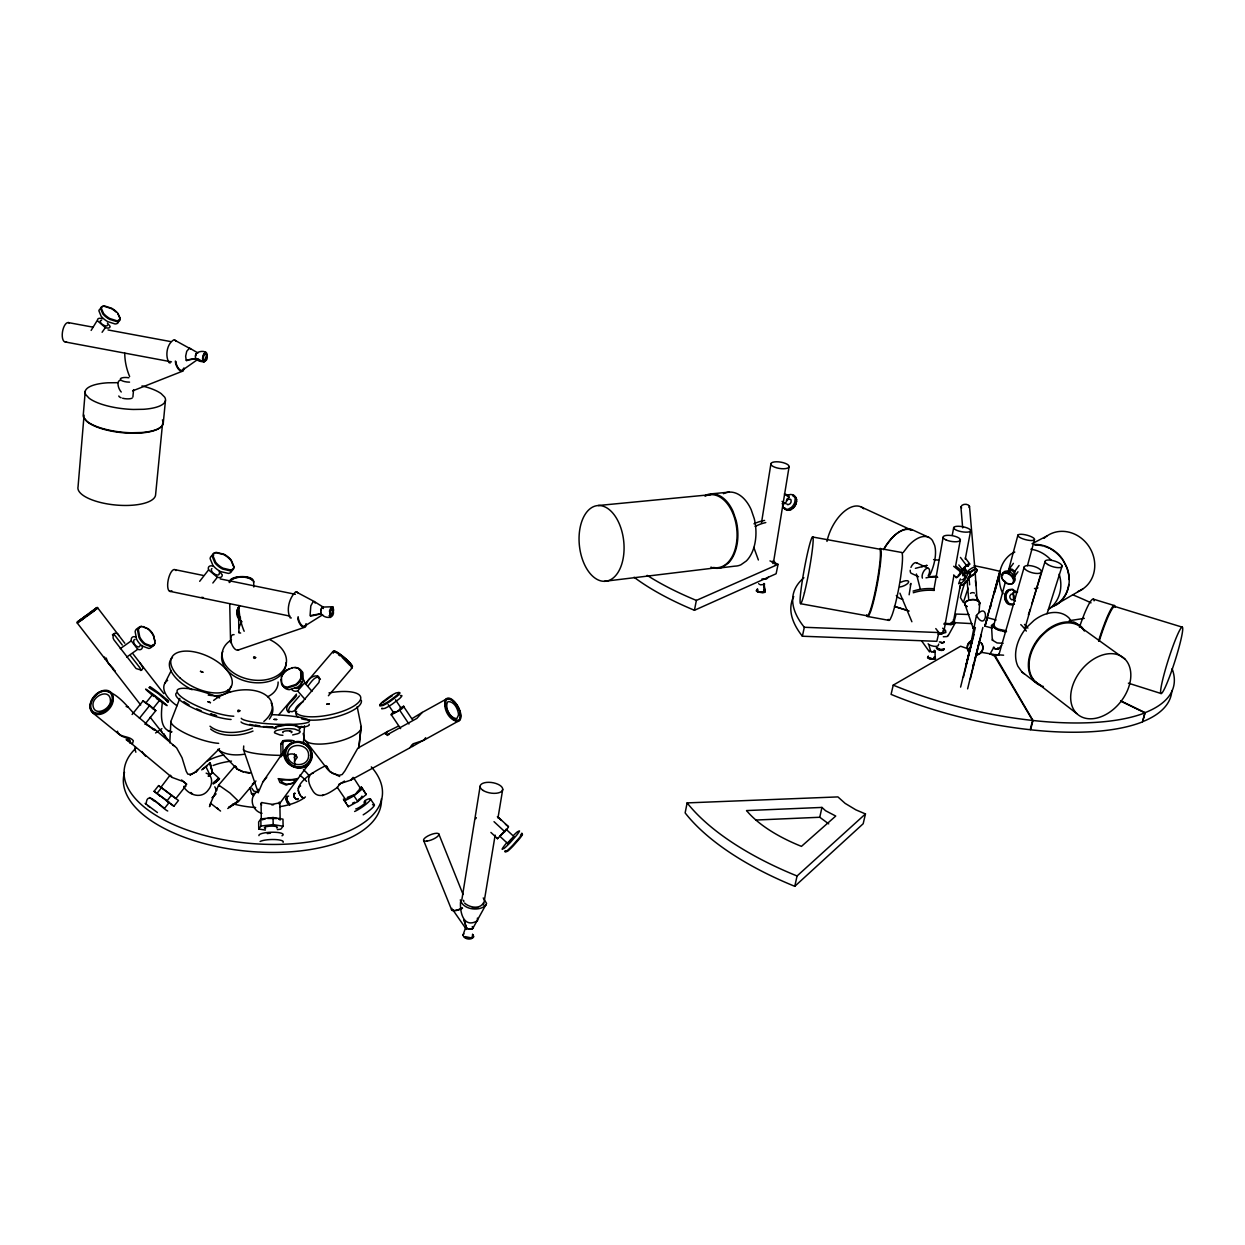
<?xml version="1.0" encoding="UTF-8"?>
<svg xmlns="http://www.w3.org/2000/svg" width="1245" height="1245" viewBox="0 0 1245 1245"><rect width="100%" height="100%" fill="white"/><g stroke="black" fill="none" stroke-linecap="round" stroke-linejoin="round"><path stroke-width="1.5" d="M220.552 811.055L210.561 803.274L218.653 785.05L234.698 766.313M943.29 636.755L947.04 636.568L948.145 635.261M939.321 641.891L942.558 642.762L943.959 641.782M1009.135 572.373L1009.166 569.121L1013.414 563.347M1012.979 576.357L1014.784 576.155L1014.846 571.268L1019.079 565.495M936.271 647.867C936.894 650.419 944.457 651.757 944.208 648.738M936.847 647.991L939.866 649.921L943.912 649.423M320.696 613.318L321.288 608.976L320.821 610.766M333.349 610.423L332.384 607.482L330.205 611.451M353.891 778.203L360.925 789.097L354.062 795.135L346.81 799.072L345.301 799.134L337.224 787.26L340.539 783.463A9.649 1.572 -34.3 0 0 344.476 781.051M358.996 789.906L356.677 792.707M229.267 582.567L229.329 581.368C235.398 575.921 247.708 575.455 253.669 581.197L253.824 587.017M169.756 742.829L170.892 722.022M279.985 803.118L310.394 761.784C319.14 747.016 294.193 733.819 285.93 748.261L262.944 781.813L258.244 792.66L243.506 749.692L243.724 745.988M303.406 744.152L304.496 725.757M955.491 576.871C956.16 580.559 964.704 569.821 960.751 570.101L956.269 566.428M347.293 797.438L353.829 794.824M195.465 356.506C194.609 350.327 208.678 349.331 207.106 355.837C208.927 364.676 195.216 362.124 195.418 356.677M253.575 582.38L253.669 581.197M85.251 391.226L83.322 414.352A39.731 13.041 5.8 0 0 83.851 417.869L87.119 421.479A40.525 13.306 5.8 0 0 131.347 432.778L141.339 432.544A39.715 13.041 5.8 0 0 162.395 419.954M84.069 415.13L78.046 486.811A39.015 13.882 5.4 0 0 114.026 504.847A39.015 13.882 5.4 0 0 155.563 495.121L162.504 423.969M466.782 928.241C468.322 929.641 473.676 929.953 472.54 926.856M978.99 612.478L979.799 602.876M989.884 654.216L993.977 647.104M258.057 791.789L258.229 789.252L258.182 792.598M994.07 625.41L995.424 627.589L998.474 629.145L1006.038 630.748M132.888 397.062L133.573 389.638M140.887 670.526L140.062 667.974L130.492 655.679M1003.112 643.323L997.058 642.934L992.312 640.101L991.502 625.519L993.728 623.652M163.235 423.456L165.46 400.501M993.401 647.4L993.868 648.178A2.801 0.903 14.8 0 0 996.202 649.19L998.428 648.52M358.825 747.84L360.879 729.119M358.825 747.949L361.175 726.457L357.159 706.678M992.312 640.101L992.779 639.261M329.941 612.68L330.765 616.789L333.629 610.143L332.96 606.735L322.611 607.093L321.537 608.369M962.681 527.896L960.922 506.917C961.809 503.634 968.065 503.338 969.497 506.326L974.773 567.393M969.497 506.326L969.061 507.493M261.294 819.101L261.076 803.85L261.932 802.62L272.235 804.317L279.845 802.823L280.156 819.973L278.538 818.914M106.214 658.045L108.05 662.807L113.575 668.767M975.1 571.206L977.107 600.962M934.248 650.435L934.513 651.944L931.182 651.617M761.473 522.931L770.935 463.669M461.693 900.711L480.134 786.233M773.487 562.444L789.065 466.844A9.213 3.206 9 0 0 776.242 461.786A9.213 3.206 9 0 0 774.67 467.171A9.213 3.206 9 0 0 789.065 466.844M495.152 835.115L483.823 903.699A11.174 5.696 8.7 0 1 483.325 905.131M497.984 817.965L502.715 789.377M933.843 590.052L943.119 537.404M943.819 631.791L953.935 575.377M955.615 565.977L960.346 539.661M935.042 651.228L935.182 659.196L929.626 659.056L927.556 657.733L928.396 656.208M952.3 535.054L953.701 527.538M928.116 656.411L928.116 657.749M953.156 623.029L960.284 585.415M962.416 574.132L963.132 570.366M965.264 559.083L970.618 530.868A8.622 2.552 10.3 0 0 958.666 526.277A8.622 2.552 10.3 0 0 957.187 530.495A8.622 2.552 10.3 0 0 970.618 530.868M694.445 610.283L696.36 600.417L778.063 564.374L776.117 573.758L694.445 610.283A202.639 71.447 11.8 0 1 634.078 577.244M162.41 701.806C161.445 711.502 158.613 729.757 171.779 731.733M325.817 765.597C316.448 770.313 286.085 785.984 303.702 798.356M687.131 802.9L685.139 812.907A222.124 97.203 13.9 0 0 794.777 886.315L863.174 823.739L865.462 813.934L855.875 809.857L845.137 803.383L837.916 796.909L687.131 802.9A222.513 96.503 13.9 0 0 797.065 875.982L794.777 886.315M298.224 788.91L298.473 787.649M287.019 797.391L287.128 800.208L289.54 803.725M959.677 588.605L960.268 585.757M970.446 645.548L976.422 615.481C989.728 599.265 987.098 633.736 976.422 615.481M935.789 628.585L938.901 632.553L936.816 641.315L802.387 636.226L804.301 627.278A195.714 70.685 13.7 0 1 803.912 577.758M333.442 611.528C334.282 620.026 322.891 618.391 320.634 612.649M787.26 498.514L787.105 499.229A3.253 2.365 -57.8 0 1 786.373 500.599M796.567 501.144L796.209 503.307A8.528 6.209 -57.8 0 1 792.909 508.365L791.104 509.516M970.369 644.443L970.602 643.354M195.558 355.712L195.932 354.327L195.683 355.074M828.719 823.863L819.755 817.265L821.965 807.429L746.533 810.573A112.579 49.691 13.5 0 0 801.453 846.367L835.737 816.051L825.575 810.728L821.965 807.429M968.501 648.956L960.611 646.233L893.225 685.139L891.078 694.383A195.418 71.261 13.8 0 0 1030.206 729.71L1032.603 720.435L993.572 654.372L980.702 652.224M953.841 622.609L956.113 614.065L968.999 614.516M963.397 677.28L964.097 674.416M970.337 679.023L981.387 634.483M475.777 818.712L476.321 817.623M973.325 665.219L973.932 662.729L973.17 666.059M999.424 572.902L994.21 592.511M999.984 572.996L994.646 592.589M175.81 798.574L185.723 786.015L185.941 783.743L183.264 781.564L171.934 777.362L126.928 739.748M964.548 672.58L969.061 654.263M974.586 660.706L979.457 641.097M971.567 642.902L965.871 665.951L972.221 640.288M969.513 652.427L973.979 634.545M970.4 574.163L967.505 579.796A8.435 2.412 -52.2 0 1 963.614 584.014L961.451 585.368M960.549 583.236L960.735 585.43L964.066 584.138A8.092 2.319 -52.2 0 0 967.801 580.092L970.571 574.692L969.201 573.151M1003.594 655.181L994.444 654.574L1032.961 720.497L1030.58 729.788A195.418 71.245 13.8 0 0 1142.459 721.898L1144.964 712.856L1120.624 701.075M320.977 610.066L321.599 608.183A3.751 1.136 -77.6 0 1 322.906 606.938L323.342 608.525M993.635 625.893L1005.54 581.399M1008.03 572.124L1017.943 535.039M1027.436 565.728L1034.47 539.754A8.622 2.35 14.5 0 0 1023.203 534.432A8.622 2.35 14.5 0 0 1020.931 538.027A8.622 2.35 14.5 0 0 1034.47 539.754M986.989 618.64L984.919 626.111L999.828 571.268M990.086 607.451L991.113 603.716M1172.09 668.674A195.698 70.669 13.7 0 1 1145.104 712.638L1142.599 721.68A195.403 71.245 13.8 0 0 1171.841 690.539M1000.389 571.346L987.114 617.582L996.062 620.01M987.161 618.687L985.013 626.157L992.172 628.102M990.366 607.498L991.44 603.778M998.786 655.119L1024.261 566.833M328.415 695.737L352.164 667.802C351.93 663.772 333.582 647.836 333.271 653.143M1025.164 627.356L1041.302 572.155A8.948 3.284 15.7 0 0 1029.833 565.603A8.948 3.284 15.7 0 0 1027.203 570.755A8.948 3.284 15.7 0 0 1041.302 572.155M329.411 611.295L330.19 609.054M210.545 803.258L209.502 806.635L210.919 803.383M963.521 575.283L965.155 570.054M1028.386 614.828L1030.113 609.319M1031.84 603.825L1045.053 561.588M1047.014 613.769L1062.094 566.055M203.262 354.872C199.807 367.462 210.436 356.288 204.6 352.942M117.59 731.22L117.357 731.935C120.36 737.803 129.48 735.624 133.355 740.744L132.468 743.685L129.838 743.047M931.836 651.82L930.746 651.4L928.739 644.396A6.209 2.334 10.6 0 1 928.116 643.758M395.49 699.814L401.108 708.172L397.56 711.331L393.934 713.105L388.16 704.639M294.007 796.255C294.365 797.827 296.777 800.846 298.069 798.59M472.664 934.45L473.8 936.645C471.917 940.597 463.887 939.43 463 935.197L465.895 926.778A3.673 1.914 9.2 0 0 465.972 927.276L466.268 927.774M398.524 726.053L387.677 731.453L385.359 734.068L388.238 734.176L416.873 718.396L422.211 712.436L446.939 698.741C456.121 699.254 462.689 712.233 459.514 720.466L423.549 740.386L413.06 743.81L409.87 747.778M472.882 928.288L486.608 903.419L483.231 897.956M393.778 712.996L394.774 711.766M483.325 902.967C479.994 909.566 469.209 907.496 464.634 903.107M171.654 731.982L168.075 730.877M238.386 607.996L239.491 605.77M463 935.197L463.887 933.812M910.157 584.808L910.935 583.423L909.13 594.783M763.901 583.718L764.726 592.433L758.018 592.231L756.197 590.768L757.536 589.15M179.84 698.414L171.374 720.155A29.709 7.345 20.2 0 0 185.645 733.429A29.709 7.345 20.2 0 0 218.669 743.343M470.112 929.19L469.194 929.128L471.155 929.206M1005.82 592.231L1005.011 594.161A8.155 6.614 83.7 0 0 1005.182 599.919L1006.084 601.786M975.504 568.856C976.469 564.156 968.89 569.961 967.552 571.377A8.388 2.303 -38 0 0 966.213 572.7M285.93 748.261C277.059 763.045 302.177 776.335 310.394 761.784M238.744 628.04L241.561 621.628M759.932 584.59A2.988 1.167 9.5 0 0 760.586 584.823L764.414 584.45M968.096 588.169L963.334 602.502L960.409 597.538A53.379 16.45 -83.5 0 1 965.591 581.182M506.03 829.217L513.952 836.593L507.68 843.534L499.743 836.158L505.89 829.715M507.68 843.534L508.209 842.46M164.822 683.318L171.296 670.464M209.518 762.905L212.522 772.382L219.447 778.763L218.373 779.868M195.932 771.775L189.894 775.044L195.807 771.9L197.846 769.503M948.145 635.775L955.257 622.873L953.234 619.948M239.18 606.004L237.857 608.369A11.174 10.116 19.9 0 0 238.464 616.368L240.129 618.718M238.651 607.233L237.328 609.599A11.158 10.116 19.9 0 0 237.919 617.582L241.872 621.862M239.694 605.973L238.417 608.245A10.738 9.711 19.9 0 0 238.993 615.917L240.596 618.189M210.016 763.154L212.475 772.694L210.234 762.78L201.721 769.892M310.036 774.53C306.939 779.339 309.538 785.502 312.262 789.89C318.222 801.391 330.143 792.396 337.504 787.369L337.597 787.245M960.377 578.956L958.65 583.703L961.934 582.629A8.435 2.397 -52.2 0 0 965.824 578.411L968.657 572.046L965.357 573.136A8.435 2.412 -52.2 0 0 962.743 575.766M286.801 797.096L286.303 799.492L288.202 803.383M757.084 589.445C756.26 592.418 765.348 593.523 763.963 590.535M782.218 503.634L785.159 503.571L789.019 497.222L788.365 495.261L785.813 494.374M775.075 565.09L775.557 562.958L773.192 560.592M410.539 747.218L411.986 745.21M413.044 745.21L411.815 746.798L423.58 740.09M281.043 756.82L280.81 743.732L282.802 740.728L284.7 740.417A8.341 2.194 -1.8 0 1 292.808 740.573L294.256 740.946M203.666 354.016L205.845 352.257M204.771 352.895L203.122 357.05L203.791 361.719M91.134 330.407L97.53 319.981A7.548 3.315 34.5 0 1 100.767 318.362L102.292 318.767M102.09 332.275L105.389 327.606L106.93 327.995A7.548 3.315 34.5 0 0 110.12 326.361L107.381 323.109M294.271 757.629L296.217 754.875M294.349 761.395L297.259 757.302C295.781 753.007 289.665 753.194 286.537 755.606M277.339 829.606L280.794 829.201L283.097 826.213L282.973 819.163L273.06 817.529L260.843 818.961L258.649 821.996L258.742 829.03L265.356 830.088M258.742 829.03L260.936 826.026L260.843 818.961M1014.784 576.155L1017.959 571.813M1005.711 592.48L1008.17 589.834L1011.142 589.383M763.901 584.917L764.99 592.013M262.944 781.813L266.726 777.347M903.03 552.718L908.165 546.041A33.335 17.103 -64.3 0 1 932.443 540.486L934.668 545.372A34.02 17.446 -64.3 0 1 929.766 575.283M199.682 581.322L208.584 569.868L208.304 568.483A8.435 4.217 36.7 0 1 211.619 565.821L213.284 566.101M212.848 583.002L217.315 577.291L218.98 577.555A8.435 4.217 36.7 0 0 222.264 574.879L219.073 571.035M170.83 804.192L173.942 806.2L178.471 800.473L158.597 785.595L154.084 791.291L159.578 795.679M154.084 791.291L167.095 800.737L171.639 794.995M160.263 796.022L158.924 794.886L169.087 802.605L164.558 808.332L154.971 801.126M146.194 804.363C146.677 788.069 161.461 808.363 167.733 811.009M160.901 787.307L169.522 775.9M157.119 793.252L161.663 787.509M1012.465 583.547L1013.197 582.613A8.061 4.98 36.3 0 0 1013.01 578.567C1011.376 574.739 1005.088 570.661 1001.851 574.785A8.061 4.98 36.2 0 0 1002.054 578.832M330.656 608.198C334.718 604.961 331.746 619.387 329.053 615.637M144.902 724.263L155.812 710.615L149.727 705.448L143.066 700.857L132.11 714.505M152.497 694.632L145.805 702.974L153.088 708.498L159.78 700.141L152.59 694.617L154.427 696.36M139.44 718.287L149.727 705.448M255.832 792.66C248.626 799.01 252.968 811.46 261.995 813.296M998.599 648.987L1001.54 645.361M508.769 841.729L510.263 839.986M507.135 842.305L505.221 844.608A13.29 1.307 -47.4 0 0 502.108 849.183L504.101 848.436A12.559 1.229 -47.4 0 0 510.061 842.74L516.457 835.473A13.29 1.307 -47.4 0 0 519.523 830.929L517.484 831.738A12.559 1.229 -47.4 0 0 513.78 835.146M955.257 622.873L951.413 624.632L943.943 624.15A8.497 2.832 10.6 0 0 946.091 624.399M255.925 780.973L238.417 801.547L227.742 808.519M497.829 837.62A8.482 0.794 -47.4 0 0 497.331 838.741L506.108 830.182A8.466 0.794 -47.4 0 0 508.442 826.649L497.689 816.642M278.911 714.63L296.497 694.087M305.29 683.816L332.929 651.524M296.528 695.488C294.692 699.986 281.339 707.098 289.058 712.622L288.264 711.875M306.55 683.754C307.966 676.455 322.315 671.071 318.907 682.54L295.205 710.288L292.124 711.735L287.626 711.035M299.438 695.908L289.587 707.425L288.031 711.284M308.2 685.653C310.425 683.287 316.401 673.063 320.416 679.225M291.719 689.45A7.906 5.696 -40.4 0 0 295.859 691.24L297.633 690.959L304.605 682.867L304.387 681.311A7.906 5.696 -40.4 0 0 302.628 679.007M1015.391 601.148L1013.632 599.919L1013.165 592.822L1014.753 591.453L1017.616 591.842M196.228 353.689L196.368 353.533A3.284 1.229 -79.8 0 1 197.581 352.755L197.815 353.066M295.936 799.057L297.088 799.383M219.307 779.059L217.797 780.428M965.015 569.198C956.144 573.12 974.586 557.838 967.956 566.335M118.944 635.666C116.205 629.877 111.023 635.681 113.855 639.743L136.11 668.549L141.634 670.23L143.097 667.865L140.062 663.025M197.566 770.001L195.807 771.9L219.509 748.634M472.4 937.034L473.069 935.135M472.275 937.734L472.54 935.166M486.001 905.177C479.185 911.822 462.829 909.69 460.308 899.839M511.088 839.083L511.897 838.258M935.057 658.138L932.692 658.838L928.63 657.593M996.514 655.57L998.957 654.107M941.033 642.576L941.889 642.731L940.535 642.436M797.065 875.982L865.462 813.934M218.217 780.164L214.187 783.385M512.644 837.558L513.998 836.718M211.899 773.269L210.592 774.39M252.346 784.132L253.964 782.778M968.859 573.12C970.618 571.86 976.454 566.148 977.247 570.241M969.248 573.54C970.664 572.233 977.59 566.584 976.874 571.113A8.061 2.21 -38 0 1 973.823 574.661L968.128 578.536M96.301 608.214L97.39 607.373L95.725 608.494M346.312 803.336L343.433 799.103L348.289 806.682L357.813 801.531L366.248 794.481L361.299 786.964L366.248 794.481M78.217 621.379L77.097 622.235L78.715 621.146M124.811 643.26L97.779 607.996L90.885 613.178M344.429 801.002L353.938 795.851L362.404 788.801M140.685 704.966L77.268 623.045L84.193 617.831M382.651 702.662L389.654 697.433A11.781 1.727 -33.8 0 1 392.253 695.799M217.346 780.926L215.26 782.591M203.075 768.959L207.355 765.659M387.677 731.453L357.86 748.12L344.881 770.92L342.157 774.53L339.231 775.324L332.446 773.347L327.793 769.643L305.788 741.102M214.28 782.031L215.354 781.206M77.61 621.815L79.306 620.539M95.227 609.038L96.908 607.778M393.638 711.922A7.937 1.214 -33.8 0 0 391.07 714.895L401.263 709.245A7.937 1.214 -33.8 0 0 403.816 706.273L400.081 708.031M210.701 774.281L208.615 775.837L210.016 774.81M1006.707 591.126L1012.527 589.15L1016.48 592.262M1009.539 589.601L1006.474 593.772A8.513 6.894 83.7 0 0 1006.645 599.779L1008.575 603.047L1011.422 604.665M92.566 611.917L95.211 609.879L93.359 611.139M78.777 620.913L80.925 619.31M93.608 610.268L95.756 608.649M82.512 619.092L79.836 621.162L92.005 612.4M80.505 619.605L82.979 617.769M91.554 611.793L94.044 609.957M83.088 618.594L90.901 612.836M82.699 617.971L85.314 616.042M91.85 611.606L86.668 615.419M964.268 576.155L965.466 575.75L964.439 578.069A3.081 0.872 -52.2 0 1 963.023 579.61L961.809 579.734M942.652 642.716L942.558 642.762A2.801 0.965 11.1 0 0 944.161 642.264L943.975 641.751M86.761 616.291L89.453 614.299M85.189 616.119L90.418 612.291M85.625 616.711L88.302 614.75M208.148 776.133L209.876 774.888M84.053 617.333L86.714 615.372M322.33 795.664L323.747 794.621M520.488 835.13L522.464 834.352A12.746 1.276 -47.4 0 1 519.538 838.725L513.407 845.713A12.061 1.214 -47.4 0 1 507.68 851.175L505.75 851.891A12.746 1.276 -47.4 0 1 506.233 850.911M90.216 612.447L92.799 610.564M81.656 619.061L84.255 617.162M90.06 613.505L93.297 611.108M84.971 617.536L77.268 623.045M446.939 698.741L445.648 699.674C442.364 707.891 449.025 721.042 458.238 721.431M299.033 786.7L300.621 786M92.457 610.828L94.791 609.132M79.633 620.508L81.999 618.796M91.85 612.213L97.779 607.996M112.392 634.841L114.524 633.316M120.283 648.645L131.27 640.864L131.223 639.37A7.781 4.326 53.2 0 1 134.538 636.693L135.954 637.082M94.324 609.49L96.301 608.074M78.155 621.566L80.116 620.15M182.377 370.247L198.562 358.871M126.757 657.049L137.744 649.299L139.16 649.688A7.781 4.326 53.2 0 0 142.444 646.98L142.397 645.486M216.288 780.615L217.408 779.728M213.019 783.167L218.404 778.607L217.393 778.965M213.191 784.07L214.327 783.183M155.578 732.963L161.881 728.667M209.191 775.402L209.891 774.919L205.985 766.764M237.717 801.344L228.738 807.367L238.449 801.189L229.92 792.972L218.653 785.05L219.322 786.342M332.508 606.704L329.692 612.742L330.174 617.551M423.549 740.386L425.681 737.725M338.656 784.428A9.649 1.572 -34.3 0 0 340.336 783.572L350.825 780.101L353.129 777.362M217.128 780.024L219.447 778.763M305.056 625.846L322.673 614.765M757.442 589.756L757.645 591.686M1056.865 604.074L1082.668 589.072M185.723 786.015L183.731 786.435M289.727 668.612L287.05 670.121A11.781 8.45 -40.3 0 0 281.417 677.155M1012.854 582.582L1014.737 580.995A8.388 5.198 36.3 0 0 1014.55 576.777C1012.854 572.793 1006.302 568.545 1002.925 572.84A8.404 5.198 36.2 0 0 1002.645 575.532M1011.391 584.138L1013.679 582.442A8.388 5.198 36.3 0 0 1013.477 578.225C1011.78 574.241 1005.229 569.992 1001.867 574.287A8.404 5.198 36.2 0 0 1002.069 578.505L1005.446 582.784L1010.411 584.263M412.142 718.552L422.211 712.436M350.825 780.101L409.807 747.887M217.844 779.572L218.871 779.199M1032.012 543.723L1046.92 535.988M1014.815 552.08L1011.329 553.823A33.833 30.098 57.6 0 0 1001.525 590.628L1003.081 593.725M967.692 578.318L973.621 574.303A8.404 2.303 -38 0 0 976.811 570.599M965.311 568.296L964.081 567.985A3.066 0.856 -38 0 1 965.233 566.631L968.143 565.712A3.066 0.856 -38 0 1 967.863 566.133M1049.815 607.98L1056.818 604.634A33.584 29.958 57.5 0 0 1067.027 567.782L1063.059 559.985A32.915 29.366 57.5 0 0 1034.673 544.485M943.772 649.143L940.909 649.485L937.189 648.116M933.361 652.053L934.839 651.68A2.832 1.074 10.6 0 0 934.762 650.684L934.295 650.404M788.069 495.277C791.447 492.973 796.364 495.712 796.613 499.665M788.614 499.494L789.797 499.167A2.537 1.852 -57.8 0 1 791.057 500.039L791.057 502.015A3.253 2.365 -57.8 0 1 789.812 503.929L788.023 504.676A2.537 1.852 -57.8 0 1 786.778 503.805M789.439 510.201L791.369 509.47M126.15 706.553L128.079 707.035L133.448 712.996L153.446 729.694C159.671 732.247 147.953 725.539 146.287 724.699M262.197 819.817L265.372 818.79M521.39 833.325L522.2 833.419A13.275 1.323 -47.4 0 1 519.165 837.978L512.753 845.246A12.559 1.261 -47.4 0 1 506.793 850.942L504.801 851.689A13.29 1.323 -47.4 0 1 505.299 850.662M132.639 390.883L182.704 371.119M237.935 650.123L304.543 627.309M1013.041 604.416L1008.559 604.307L1005.96 601.646M1014.41 604.198L1009.757 604.603L1007.034 603.062M471.917 928.848L470.968 929.112M292.544 667.725L286.864 670.012A11.314 8.108 -40.3 0 0 281.448 676.766L281.681 684.517A12.466 8.933 -40.3 0 0 287.735 687.909L296.03 685.295A11.781 8.45 -40.3 0 0 301.663 678.214L301.352 670.853A12.466 8.933 -40.3 0 0 295.283 667.507L292.139 667.709M926.871 565.417L915.402 568.342M389.311 734.27L387.211 735.453L385.483 732.885M756.929 589.539L757.723 589.321M994.008 648.303L998.07 649.267M1009.166 569.121L1012.014 569.183L1014.846 571.268M471.466 938.17L466.922 938.232M921.736 566.631L926.871 565.401M359.431 788.676L360.957 788.599M1034.47 588.574L1037.925 587.842M292.653 734.955L297.742 733.71A12.357 3.299 -1.7 0 0 299.967 731.157L294.769 729.103A13.072 3.486 -1.7 0 0 285.167 728.761L276.826 730.364A12.357 3.299 -1.7 0 0 274.678 732.947L279.938 734.97A13.072 3.486 -1.7 0 0 282.88 735.297M284.529 741.491L285.556 741.289A4.762 1.261 -1.8 0 1 290.241 741.273L291.128 741.46M195.636 358.451L186.221 360.194L185.645 356.21L186.719 351.292L189.536 348.071L197.581 352.755M320.821 613.676L310.052 615.621L310.814 605.879L312.977 601.957L314.331 601.568L322.906 606.938M398.462 692.702L399.972 692.78A12.466 1.836 -33.8 0 1 397.248 696.095L390.214 701.371A11.796 1.727 -33.8 0 1 382.993 705.479L379.881 705.993A12.466 1.836 -33.8 0 1 381.11 704.125M400.361 695.535L401.87 695.613A12.466 1.852 -33.8 0 1 399.163 698.943L392.113 704.219A11.781 1.743 -33.8 0 1 384.907 708.327L381.779 708.841A12.466 1.852 -33.8 0 1 382.059 708.094M1012.932 574.785L1014.13 574.116A3.066 1.899 36.2 0 0 1014.053 572.576L1012.761 571.066A2.397 1.478 36.2 0 0 1011.018 570.475L1009.819 571.144A3.066 1.899 36.2 0 0 1009.711 572.124M1011.796 584.029L1006.987 583.656M508.442 826.649L505.439 824.206M1013.165 592.822L1016.885 592.215M1069.175 620.726L1084.317 618.376M311.468 773.519L313.273 773.254M604.307 581.322A38.05 22.27 83.8 0 0 619.543 524.394A38.05 22.27 83.8 0 0 580.839 524.519A38.05 22.27 83.8 0 0 604.307 581.322L716.513 567.751M717.011 568.311L734.97 566.133A36.665 23.141 83.8 0 0 740.931 564.779L746.331 560.966A37.412 23.593 83.8 0 0 754.252 518.636L751.186 509.687A36.681 23.141 83.9 0 0 723.454 493.705M789.766 510.123C785.953 511.368 781.813 507.555 782.623 503.634M260.936 826.026L273.169 824.61L283.097 826.213M969.419 573.712L970.509 573.976M159.687 700.157L156.263 697.791M598.222 505.517L710.833 494.654M711.362 493.845L729.383 492.117M470.579 937.75L465.054 936.598M267.566 818.447L276.888 818.525M271.799 804.908L273.558 804.768M756.026 820.035L819.755 817.265M938.388 633.331L942.745 632.538L943.15 630.328M939.181 634.421L945.858 632.507L945.531 630.406L942.652 628.227M244.207 754.221A29.787 18.084 -12.4 0 1 217.875 749.365L237.141 769.037L242.246 771.589L251.303 772.989M112.953 634.576L115.194 635.759L122.29 645.05M249.996 787.96L251.506 793.579L255.085 793.516M117.699 382.682L107.879 382.791A39.887 12.73 5.9 0 0 85.796 394.665L89.095 398.198A40.68 12.995 5.9 0 0 133.495 409.465L143.533 409.294A39.871 12.746 5.9 0 0 164.62 397.077L161.134 393.607A40.696 13.01 5.9 0 0 141.992 385.919M954.043 622.656L971.971 623.62M1009.353 589.71L1010.815 589.741M351.323 667.787L352.164 667.802M804.301 627.278L938.901 632.553M291.33 617.94L290.178 617.878C286.008 609.957 289.276 597.647 295.796 591.717L314.331 601.568L315.156 603.109M257.373 792.038L253.747 791.073L251.801 788.163M761.956 578.956L766.36 579.081L768.414 577.151M201.69 597.304L203.355 597.569M944.27 623.325L949.873 623.683L952.752 621.675M996.809 649.252L995.969 649.081M1005.197 631.635L997.432 629.659L991.502 625.519M812.549 536.984L879.266 549.107A33.926 3.502 -79.6 0 1 876.324 585.866A33.926 3.502 -79.6 0 1 866.66 614.843M800.597 603.716L867.407 615.855M867.874 616.524L889.07 620.383M68.195 322.564L92.877 327.139M108.05 329.956L170.674 341.581M65.347 341.986L169.585 361.501M249.42 773.052L245.561 772.46M243.506 771.853L237.281 769.13L235.492 766.36M175.125 569.696L203.308 575.455M220.209 578.909L295.376 594.301M169.6 591.266L289.976 616.119M290.038 730.971L291.579 731.422A4.513 1.214 -1.7 0 1 291.143 732.651M792.676 495.323L794.108 495.65M792.878 495.837L796.193 498.124M785.05 509.143L788.101 509.267L791.369 507.431A8.886 6.474 -57.8 0 0 794.808 502.171L795.228 498.358L793.952 495.51M786.856 509.999L788.225 510.31M288.622 796.146L286.397 796.504L285.836 799.274L287.253 802.838L289.836 805.11M190.469 774.312L187.808 774.141L186.221 771.262L182.035 757.723L176.634 747.918L154.598 729.197M280.81 743.732L282.257 744.105M172.775 745.179L174.549 745.864M1093.359 599.141L1114.508 605.615M1182.345 627.184A34.844 3.346 -72.3 0 0 1163.779 675.381A34.844 3.346 -72.3 0 0 1168.884 678.447A34.844 3.346 -72.3 0 0 1182.345 627.184L1114.882 606.486A34.518 4.311 -72.3 0 0 1099.195 641.253M909.146 611.062L894.377 606.393L907.325 610.423M1128.375 683.163L1161.087 693.527M155.812 710.615L152.372 708.421M170.191 363.011L169.009 362.606C164.9 355.883 166.846 343.636 173.973 339.76L190.687 348.958M993.635 655.601L991.923 654.917M196.228 358.996L204.258 361.89L195.932 358.887M339.667 776.506L329.754 771.589L326.719 766.173L327.046 768.336M758.392 592.091L763.029 592.744L764.01 591.064M143.222 626.546L147.75 628.834A11.563 6.365 53.3 0 1 153.4 635.79L154.94 640.973M115.147 670.775L113.357 669.654M769.97 560.904L778.063 564.374M929.688 645.003C931.96 646.139 939.026 647.96 938.746 644.07M128.079 707.035C119.956 697.947 104.424 682.525 93.78 697.06C90.138 701.417 88.099 709.121 93.188 713.198L118.773 734.036M928.957 537.451L912.523 529.872A33.164 17.212 -64.3 0 0 891.685 538.354L886.564 544.983A33.817 17.554 -64.3 0 0 883.857 549.496M861.244 506.995L911.854 530.308A32.961 17.119 -64.3 0 0 883.53 549.59M93.188 713.198C104.378 719.486 119.909 701.48 110.229 692.111M916.196 562.631L928.101 568.234M206.156 773.129C213.362 775.355 212.677 785.066 208.429 789.781C202.001 799.228 189.364 795.633 183.778 787.011M918.53 576.746L911.745 573.525A5.914 3.035 -64.2 0 1 910.235 570.226M1120.749 700.904L1145.104 712.638M160.683 787.058L175.607 798.341M167.172 701.651L168.371 702.118L158.068 693.434L148.871 687.567M169.087 802.605L166.348 800.675M465.848 937.843L464.26 936.676M145.089 803.399L157.461 812.549M930.606 651.368L930.155 651.088A2.832 1.074 10.6 0 1 929.61 650.497M934.232 657.018L935.602 658.418M928.521 658.169L934.123 659.243L934.544 656.94M165.881 699.799C178.253 707.907 143.113 680.159 150.801 688.189M467.482 928.645L466.159 927.369A3.673 1.914 9.2 0 1 466.081 926.871M338.469 654.792L340.196 655.944M782.062 501.408L785.159 503.571M784.381 493.954L789.019 497.222M1082.263 628.414L1125.029 659.181A36.416 25.289 -51.6 0 1 1103.973 715.486A36.416 25.289 -51.6 0 1 1073.237 684.019A36.416 25.289 -51.6 0 1 1125.029 659.181M156.465 698.492C192.555 724.076 122.726 670.308 153.898 696.515M166.597 801.017L169.429 803.134M1035.264 681.513L1076.8 713.603M1071.992 622.36L1069.128 618.127A35.436 25.227 -51.8 0 0 1034.066 620.383L1027.265 626.78A36.152 25.725 -51.8 0 0 1017.928 666.308L1021.849 671.849L1034.611 681.715A35.716 25.273 -51.7 0 0 1043.388 686.477M147.641 805.499L149.54 806.993M1012.636 589.943L1013.99 591.001M1013.212 594.674L1012.714 594.285A2.428 1.961 83.7 0 0 1011.08 594.238L1009.975 595.764A3.112 2.521 83.7 0 0 1010.037 597.958L1011.236 599.53A2.428 1.961 83.7 0 0 1012.87 599.561M154.178 801.126L149.758 797.516M181.599 779.977L186.766 784.194M763.574 590.021L764.928 591.531L764.197 584.061M167.095 800.737L173.942 806.2M158.597 785.595L161.336 787.789M342.079 657.344L349.907 665.375M953.686 566.273L961.187 572.42M953.623 575.081L956.627 577.524M1005.618 582.629L1002.956 580.03M143.066 700.857L145.509 702.927M208.584 569.868L217.315 577.291M97.732 321.054L105.389 327.606M216.848 807.756L218.249 808.954M998.506 648.458L998.101 648.24A2.801 0.903 14.8 0 0 997.743 647.898M961.296 585.492L960.86 584.434M301.321 796.613L302.504 797.671M295.267 798.418L294.8 797.889M472.446 934.326L473.24 935.057M494.016 821.669L504.816 831.707M490.903 832.438L497.642 838.694M497.362 816.704L501.408 820.455M321.132 613.863L310.55 616.15M126.15 739.686L130.243 742.596C131.705 737.585 121.123 737.803 118.944 733.803M976.843 598.798L977.574 599.841M214.809 786.809L216.646 790.606L216.428 789.097M934.435 657.516L935.011 658.325M190.921 792.474L192.664 794.263M251.506 793.579L253.7 795.835M961.638 508.007L960.922 506.917M171.934 777.362L170.456 775.246M296.933 591.826L297.851 592.822M195.963 358.716L186.221 360.194L186.75 360.848M167.764 739.763L150.194 717.244M237.141 769.037L235.507 766.111M297.633 690.959L305.087 699.41M304.605 682.867L312.013 691.333M322.766 607.109L323.358 608.354M317.615 675.942L319 677.56M175.14 340.196L176.09 341.395M133.013 653.905L163.842 693.621M131.27 640.864L137.744 649.299M1014.799 598.503L1014.099 597.304A3.112 2.521 83.7 0 1 1014.037 595.11M965.311 557.962L969.917 564.125M960.455 557.418L966.229 565.137M958.837 564.95L962.292 569.572M921.829 641.159L929.533 651.913M772.258 561.837L772.989 563.58M1034.611 681.715L1030.673 676.144A36.432 25.787 -51.8 0 1 1040.182 636.366L1047.029 629.923A35.716 25.289 -51.8 0 1 1082.263 627.573L1084.162 630.406M117.933 313.989L120.08 317.802M466.424 929.424L452.682 909.628A7.128 2.428 -22.8 0 0 454.192 910.297M353.938 795.851L357.813 801.531M370.419 798.979L374.356 804.784M403.411 706.18L412.5 719.766M399.801 710.381L408.951 724.014M391.475 715.003L400.61 728.605M784.926 508.007L785.719 509.205M784.381 508.007L785.221 509.252M472.664 926.825L472.976 927.323A3.673 1.914 9.2 0 1 471.902 929.003M477.411 918.079L477.535 920.646C464.26 928.786 459.654 913.441 460.557 901.722M472.306 926.591L472.82 927.478M300.232 795.259L298.286 790.435M294.318 797.033L294.832 797.936M975.504 595.063L979.161 601.833M162.021 732.511L161.383 730.971M105.28 659.227L104.518 657.049M347.277 804.752L348.289 806.682M261.076 803.85L261.606 805.095M899.902 593.165L911.885 621.753M423.642 840.515L451.686 910.002M438.785 833.932L463.093 894.486M964.859 604.027L973.31 628.694A2.521 1.261 -4.4 0 0 974.228 629.052M282.444 684.096L283.269 686.291A12.45 8.933 -40.3 0 0 289.307 689.683L297.602 687.069A11.781 8.45 -40.3 0 0 303.235 680.003L302.908 672.642A12.45 8.933 -40.4 0 0 299.345 669.779M753.832 547.442L758.376 559.985M916.429 573.976L920.242 588.792M303.173 733.414L304.325 738.814A29.102 9.789 -12.1 0 0 335.014 742.285A29.102 9.789 -12.1 0 0 361.175 726.457M463.607 900.291L463.794 901.691M219.198 572.98L219.276 573.727A4.824 2.412 36.7 0 1 217.112 575.019L215.089 574.35A4.575 2.288 36.7 0 1 211.728 571.237L211.308 569.634A4.824 2.412 36.7 0 1 211.946 568.576M975.411 580.559L975.924 585.539M968.812 576.497L969.637 584.808M966.198 569.883L966.525 573.696M967.163 581.322L968.61 598.503M960.518 571.688L959.475 574.007A3.081 0.872 -52.2 0 1 958.059 575.548M758.656 583.656L758.781 583.672A2.988 1.167 9.5 0 0 758.999 583.983M118.415 320.136L118.524 321.724A11.859 5.167 34.5 0 1 115.038 323.949L107.817 321.661A11.205 4.887 34.5 0 1 101.11 316.199L98.884 310.783A11.859 5.167 34.6 0 1 100.674 308.838M293.789 794.777L294.427 797.205L293.882 794.917A3.439 1.821 61.5 0 1 294.271 793.859M280.841 679.319L281.712 683.832A11.968 8.575 -40.3 0 0 287.517 687.084L295.485 684.579A11.314 8.108 -40.3 0 0 300.901 677.778L300.605 670.713A11.968 8.575 -40.3 0 0 294.785 667.507M238.604 617.567L238.962 632.865M229.734 603.887L230.574 642.653M294.505 754.065L294.738 765.317M282.802 740.728L283.082 755.746M273.06 817.529L273.169 824.61M796.567 499.307L796.629 501.424M967.614 688.858A110.011 1.105 -76 0 1 982.85 627.464M960.611 687.1A109.949 1.432 -76 0 1 975.38 627.48M981.153 642.716A7.859 7.548 12.7 0 1 976.718 655.026M969.31 652.427A7.859 7.548 12.7 0 1 971.816 640.724M980.904 642.56A7.859 7.548 12.7 0 1 976.469 654.87M969.046 652.271A7.859 7.548 12.7 0 1 971.567 640.568M1032.603 720.435A195.714 70.685 13.7 0 1 893.225 685.139M1115.162 607.311A34.72 4.342 -72.3 0 0 1105.669 620.679L1102.65 628.678A35.405 4.435 -72.3 0 0 1098.588 640.957M1094.09 600.853A34.611 4.653 -72.3 0 0 1084.286 614.065L1081.251 622.033A35.296 4.747 -72.3 0 0 1079.446 627.215M1073.657 622.018A6.412 2.365 49.3 0 1 1076.941 623.994M933.579 559.596A195.698 70.669 13.7 0 1 938.559 560.157M974.104 565.697A195.698 70.669 13.7 0 1 999.766 571.284M1072.583 594.736A195.698 70.669 13.7 0 1 1091.04 602.845M1040.742 685.139A35.514 25.133 -51.8 0 1 1039.201 638.825A35.514 25.133 -51.8 0 1 1084.379 630.997M1024.433 673.95A35.436 25.227 -51.8 0 1 1021.849 671.864M1005.275 599.981A8.497 6.894 83.7 0 1 1005.104 593.99M1024.479 624.43A49.24 29.756 86.1 0 1 1027.903 628.087M1020.775 624.601A49.286 29.709 86.1 0 1 1026.316 631.075M1144.964 712.856A195.714 70.669 13.7 0 1 1032.961 720.497M1043.995 538.354A31.996 28.775 56.9 0 1 1089.375 547.131A31.996 28.775 56.9 0 1 1077.641 591.671M1034.875 545.045A32.728 29.195 57.5 0 1 1042.796 545.901M1044.368 546.337A32.728 29.195 57.5 0 1 1048.99 548.142M1050.469 548.889A32.728 29.195 57.5 0 1 1061.938 558.912M1062.934 560.312A32.728 29.195 57.5 0 1 1069.082 579.579M1068.77 584.528A32.728 29.195 57.5 0 1 1053.535 605.957M1030.907 549.232A33.164 29.491 57.7 0 1 1051.371 560.421M1059.168 574.116A33.833 30.082 57.7 0 1 1048.383 609.536M1006.52 631.666A8.497 2.63 14.9 0 1 1002.505 631.184M1000.357 630.655A8.497 2.63 14.9 0 1 998.288 629.939M996.467 629.13A8.497 2.63 14.9 0 1 994.008 627.387M705.012 496.195A36.681 22.908 83.8 0 1 736.666 528.098A36.681 22.908 83.8 0 1 713.51 567.471M710.911 567.144A36.899 23.048 83.8 0 0 722.956 566.957L728.325 563.129A37.63 23.499 83.8 0 0 736.168 520.55L733.118 511.555A36.899 23.048 83.8 0 0 705.464 495.448M796.146 503.104A8.886 6.474 -57.8 0 1 792.707 508.38M763.994 583.469A2.988 1.167 9.5 0 1 764.601 584.107M755.139 526.448A51.278 34.984 -57.5 0 1 765.799 522.558M753.972 523.771A51.201 34.984 -57.5 0 1 764.586 520.426M696.36 600.417A202.966 70.794 11.8 0 1 647.167 575.361M826.976 541.419A32.401 17.446 -64.4 0 1 843.316 512.24A32.401 17.446 -64.4 0 1 863.734 508.785M902.812 599.156A33.335 17.088 -64.2 0 1 896.291 595.515M910.935 567.409A5.914 3.035 -64.2 0 1 916.896 562.989M922.405 578.116A5.945 3.019 -64.2 0 1 924.07 570.786A5.945 3.019 -64.2 0 1 928.988 568.794A5.945 3.019 -64.2 0 1 928.179 575.75M952.643 623.683A8.497 2.832 10.6 0 1 950.075 624.461M968.579 572.233A3.066 0.84 -38 0 1 969.077 571.766M964.377 575.097A8.388 2.303 -38 0 1 965.124 573.961M926.015 577.851A47.746 37.895 72.1 0 1 937.703 577.353M928.614 577.135A47.683 37.879 72.1 0 1 936.909 576.326M867.111 615.512A34.129 3.533 -79.6 0 0 869.041 615.217L870.566 611.653A34.813 3.595 -79.6 0 0 879.25 572.529L880.339 564.358A34.129 3.533 -79.6 0 0 879.982 548.531L901.162 552.375A34.129 3.844 -79.6 0 1 901.8 568.249L900.742 576.435A34.813 3.922 -79.6 0 1 891.918 615.528L890.331 619.076A34.129 3.844 -79.6 0 1 888.23 619.356M942.932 633.285A8.606 3.19 10.1 0 1 938.014 634.156M901.006 582.178A6.303 2.241 -22.3 0 1 908.663 581.991A6.303 2.241 -22.3 0 1 900.073 586.94M913.27 592.76A48.664 44.478 -5.8 0 1 934.357 590.441M913.067 591.095A48.571 44.415 -5.8 0 1 934.108 588.776M802.387 636.226A195.418 71.261 13.8 0 1 793.734 596.588M965.186 604.992A7.486 3.813 -4.5 0 1 973.03 599.608A7.486 3.813 -4.5 0 1 978.912 604.852M967.24 606.548A7.486 3.813 -4.5 0 1 966.011 605.848M970.446 593.414A2.303 1.183 -4.6 0 1 972.407 592.667A2.303 1.183 -4.6 0 1 974.446 593.118M966.945 606.455A7.486 3.813 -4.5 0 1 965.746 601.662A7.486 3.813 -4.5 0 1 974.944 599.685A7.486 3.813 -4.5 0 1 979.301 603.809M972.936 628.134A2.21 1.105 -4.4 0 1 974.01 627.06M132.126 398.151A7.081 2.257 5.9 0 1 122.617 398.244M121.107 397.762A7.081 2.257 5.9 0 1 118.82 395.972M129.542 382.137A7.096 2.225 6 0 1 120.314 379.243A7.096 2.225 6 0 1 128.873 377.764M129.636 376.504A57.005 49.598 54.6 0 1 124.749 353.098M171.483 361.859A9.913 3.844 -80.2 0 1 170.518 361.486M66.499 341.706A9.82 4.264 -80.4 0 1 62.468 332.01A9.82 4.264 -80.4 0 1 69.253 322.969M183.918 367.929A7.299 3.455 66.7 0 1 179.685 370.434A7.299 3.455 66.7 0 1 175.343 361.066M121.247 392.019A7.237 3.595 66.4 0 1 118.042 384.627A7.237 3.595 66.4 0 1 120.251 380.394M183.311 368.707A6.349 3.004 66.7 0 1 179.264 369.22A6.349 3.004 66.7 0 1 175.965 361.517M107.412 325.163A4.311 1.883 34.5 0 1 105.343 325.879L103.506 325.147A4.093 1.79 34.5 0 1 100.565 322.439L100.254 321.179A4.311 1.883 34.5 0 1 101.545 320.37M120.174 318.627A11.392 4.949 34.6 0 1 116.828 320.759L109.902 318.564A10.769 4.669 34.6 0 1 103.46 313.304L101.312 308.106A11.392 4.949 34.6 0 1 104.72 306.021L111.63 308.246A10.769 4.669 34.6 0 1 118.01 313.444L120.189 319.374A11.859 5.151 34.6 0 1 116.703 321.599L109.482 319.311A11.221 4.871 34.6 0 1 102.775 313.849L100.549 308.418A11.859 5.151 34.6 0 1 104.082 306.254L111.287 308.558A11.221 4.871 34.6 0 1 116.05 312.013M160.636 427.144A39.482 12.979 5.8 0 1 120.609 432.513A39.482 12.979 5.8 0 1 84.567 418.585M244.16 631.277A64.195 55.807 44.5 0 1 239.009 605.506M171.857 590.784A11.189 4.14 -77.8 0 1 168.215 579.937A11.189 4.14 -77.8 0 1 175.996 570.583M306.472 624.399A8.233 3.859 70.8 0 1 302.302 626.686A8.233 3.859 70.8 0 1 297.695 618.267M238.884 649.625A8.139 4.046 70.7 0 1 231.477 643.291A8.139 4.046 70.7 0 1 234.091 634.67M305.974 623.745A7.159 3.361 70.8 0 1 301.819 625.317A7.159 3.361 70.8 0 1 298.146 616.695M231.99 569.899A13.244 6.583 36.8 0 1 228.442 573.416L220.552 571.564A12.528 6.225 36.8 0 1 212.926 565.417L210.109 558.6A13.244 6.583 36.8 0 1 213.735 555.145M477.893 907.901A11.174 5.696 8.7 0 1 472.275 907.916M462.564 908.181A8.201 2.801 -22.8 0 1 454.129 910.795A8.201 2.801 -22.8 0 1 451.966 908.352M462.128 908.025A7.128 2.428 -22.8 0 1 455.499 910.266M213.082 765.519A57.752 27.188 5.6 0 1 231.477 761.115M299.687 775.199A57.752 27.188 5.6 0 1 306.55 781.409M305.414 796.924A57.83 27.048 5.6 0 1 279.798 806.651M255.661 807.538A57.83 27.048 5.6 0 1 233.048 803.85M207.495 760.975A57.83 27.048 5.6 0 1 223.913 754.937M303.438 769.752A57.83 27.048 5.6 0 1 309.569 776.6M381.421 798.745A129.542 61.052 5.6 0 1 245.109 851.004A129.542 61.052 5.6 0 1 124.531 772.336M371.321 766.873A129.713 60.756 5.6 0 1 252.408 843.581A129.713 60.756 5.6 0 1 136.094 748.012M300.745 681.606A4.513 3.253 -40.4 0 1 301.586 683.038L301.399 684.921A4.295 3.081 -40.4 0 1 298.38 688.034L296.341 688.438A4.513 3.253 -40.4 0 1 294.692 687.831M213.626 700.437A34.3 20.527 -12.2 0 1 261.139 692.562A34.3 20.527 -12.2 0 1 263.847 721.477M252.424 728.216A34.3 20.527 -12.2 0 1 209.985 726.208M333.395 651.555A12.357 1.992 40 0 1 344.632 657.796A12.357 1.992 40 0 1 351.526 666.993M333.987 652.006A11.594 1.867 40 0 1 344.523 657.874A11.594 1.867 40 0 1 350.997 666.495M271.114 702.943A34.269 20.542 -12.2 0 1 269.356 719.096M253.015 731.064A34.269 20.542 -12.2 0 1 210.607 729.041M372.52 804.768A11.672 2.085 -34.4 0 1 373.002 807.258A11.672 2.085 -34.4 0 1 363.198 814.837M364.692 800.722A11.687 2.054 -34.4 0 1 369.049 801.453A11.687 2.054 -34.4 0 1 354.623 811.491M294.645 793.594A3.439 1.821 61.5 0 1 295.127 793.516A3.424 1.821 61.5 0 0 293.867 794.948M363.851 802.122A6.256 1.105 -34.4 0 1 363.633 804.363A6.256 1.105 -34.4 0 1 355.728 808.939M361.906 796.115A6.256 1.089 -34.3 0 1 360.785 797.812M359.789 798.699A6.256 1.089 -34.3 0 1 358.591 799.632M354.607 802.216A6.256 1.089 -34.3 0 1 352.522 803.149M298.146 798.745A3.424 1.821 61.5 0 1 297.026 799.555M293.695 794.683A3.424 1.821 61.5 0 1 294.925 793.283M328.96 692.92A33.397 10.832 -12 0 1 359.665 700.997A33.397 10.832 -12 0 1 312.635 716.824A33.397 10.832 -12 0 1 303.406 701.526M361.299 700.281A33.382 10.878 -12 0 1 339.636 715.859A33.382 10.878 -12 0 1 301.523 718.785M297.711 716.887A33.382 10.878 -12 0 1 296.637 711.346M278.117 682.011A28.184 19.469 10.1 0 1 267.582 696.78M230.512 691.987A28.184 19.469 10.1 0 1 228.068 689.823M270.025 639.743A32.463 22.192 10.2 0 1 280.841 672.954A32.463 22.192 10.2 0 1 233.733 673.047A32.463 22.192 10.2 0 1 231.508 639.821M240.627 633.067A7.423 6.754 19.5 0 1 238.869 632.351M229.749 581.851A11.812 4.529 -1.4 0 1 240.316 576.637A11.812 4.529 -1.4 0 1 253.249 580.45M230.481 581.804A11.08 4.249 -1.4 0 1 240.378 576.917A11.08 4.249 -1.4 0 1 252.517 580.497M285.961 662.807A32.432 22.192 10.2 0 1 249.949 682.104A32.432 22.192 10.2 0 1 222.731 651.524M233.78 716.217A34.035 7.968 20.3 0 1 191.73 703.363A34.035 7.968 20.3 0 1 180.276 688.563A34.035 7.968 20.3 0 1 219.634 697.931M216.63 715.61A29.756 7.003 20.3 0 1 211.168 713.976M215.914 715.735A30.674 7.221 20.3 0 1 210.28 714.07M201.161 710.724A30.674 7.221 20.3 0 1 196.772 708.841M188.991 704.872A30.674 7.221 20.3 0 1 183.918 701.604M231.088 719.486A34.02 8.015 20.3 0 1 193.115 708.063A34.02 8.015 20.3 0 1 176.354 693.045M135.02 639.463A4.451 2.474 53.2 0 0 133.682 640.77L133.806 642.513A4.217 2.35 53.2 0 0 136.265 646.03L137.93 646.855A4.451 2.474 53.2 0 0 140.016 645.595M176.992 705.713A28.837 15.049 25.5 0 1 167.624 680.361M135.861 752.213A11.376 6.614 54.8 0 1 135.114 747.265M167.919 739.654A9.431 5.353 54.9 0 1 164.075 733.865M145.603 756.166A11.392 6.598 54.8 0 1 141.977 751.498M141.914 626.406A11.734 6.474 53.3 0 0 138.382 629.799L139.751 636.973A11.112 6.116 53.3 0 0 145.214 643.696L151.548 645.999A11.734 6.474 53.2 0 0 155.034 642.576L153.649 635.432A11.096 6.116 53.3 0 0 148.233 628.756L141.167 626.391A12.232 6.739 53.3 0 0 137.495 629.908L138.911 637.378A11.563 6.381 53.3 0 0 144.607 644.396L151.221 646.793A12.232 6.739 53.2 0 0 154.831 643.214M230.776 686.415A33.117 16.979 25.6 0 1 208.211 695.099M192.103 689.746A33.117 16.979 25.6 0 1 172.464 657.547M138.817 628.071A12.217 6.754 53.2 0 0 135.129 631.588L136.53 639.058A11.563 6.381 53.2 0 0 142.241 646.062L148.84 648.458A12.217 6.754 53.2 0 0 152.466 644.879M281.775 755.357A29.88 4.498 2.6 0 1 243.506 749.692M260.112 841.48A12.154 2.708 -2 0 1 274.787 839.535A12.154 2.708 -2 0 1 283.082 842.336M258.944 835.644A12.139 2.739 -2 0 1 273.122 832.22A12.139 2.739 -2 0 1 281.992 835.8M261.061 803.632A9.96 2.381 -1.9 0 1 261.901 802.465M265.605 828.641A6.49 1.478 -2 0 1 266.321 826.711A6.49 1.478 -2 0 1 274.631 826.275A6.49 1.478 -2 0 1 276.779 828.049M279.3 802.076A9.96 2.381 -1.9 0 1 278.942 803.834M267.301 833.59A6.49 1.463 -2 0 1 270.461 833.232M282.895 742.658A4.529 1.198 -1.8 0 1 283.113 742.036M301.959 726.426A30.814 4.28 2.7 0 1 298.925 726.909M272.997 727.282A30.814 4.28 2.7 0 1 263.489 726.551M260.205 726.177A30.814 4.28 2.7 0 1 249.731 724.372M272.437 714.677A34.191 4.7 2.7 0 1 309.351 720.684A34.191 4.7 2.7 0 1 277.931 724.31A34.191 4.7 2.7 0 1 241.234 718.272M272.842 727.018A29.896 4.155 2.7 0 1 265.854 726.52M258.727 725.726A29.896 4.155 2.7 0 1 255.552 725.244M283.066 732.667A4.513 1.214 -1.7 0 1 283.502 731.438L285.37 730.971A4.513 1.214 -1.7 0 1 289.758 730.986M274.476 728.59A12.357 3.315 -1.7 0 1 276.763 726.878L285.089 725.275A13.057 3.502 -1.7 0 1 294.692 725.602L299.889 727.671A12.357 3.315 -1.7 0 1 299.251 729.43M275.114 728.636A11.859 3.19 -1.7 0 1 277.168 726.146L285.167 724.606A12.543 3.377 -1.7 0 1 294.38 724.932L299.376 726.924A11.859 3.19 -1.7 0 1 299.469 727.765M309.071 724.201A34.191 4.747 2.7 0 1 298.458 727.656M276.406 727.936A34.191 4.747 2.7 0 1 241.032 721.913M206.826 355.027C203.324 373.049 201.488 346.577 206.826 355.027M255.661 657.593C253.14 660.581 252.719 654.419 255.661 657.593M202.857 672.207L200.492 671.351L202.857 672.207M308.635 755.217C308.853 768.149 287.595 767.356 287.688 754.843C287.502 741.942 308.682 742.736 308.635 755.217M458.596 714.926L456.837 718.598C449.927 718.287 444.932 708.436 447.391 702.273L448.356 701.573C454.658 701.666 458.082 709.432 458.596 714.926M278.351 778.67L279.923 782.514L286.194 785.05L293.462 782.7L297.711 778.514L289.883 779.961L278.351 778.67M280.794 780.428C288.171 790.855 307.888 775.977 280.794 780.428M110.478 700.017C111.381 709.23 93.997 717.447 92.986 705.261C92.13 696.095 109.389 687.894 110.478 700.017M239.865 710.802C236.706 713.914 237.281 708.078 239.865 710.802M329.334 703.798L326.797 704.188L329.334 703.798M215.821 793.937L212.07 797.858L215.805 793.921M466.455 927.836L463.98 919.79L466.393 927.899M396.532 695.581L389.763 700.639A11.314 1.665 -33.8 0 1 382.837 704.577L379.834 705.09A11.968 1.759 -33.8 0 1 382.511 701.884L389.234 696.873A11.314 1.665 -33.8 0 1 396.097 692.951L399.131 692.407A11.968 1.759 -33.8 0 1 396.532 695.581M210.436 702.647L207.946 701.713L210.436 702.647M276.701 719.517L274.071 719.408L276.701 719.517M230.418 570.895L222.513 569.043A12.543 6.209 36.8 0 1 214.903 562.88L212.07 556.064A13.259 6.567 36.8 0 1 215.681 552.624L223.555 554.523A12.528 6.209 36.8 0 1 231.103 560.624L233.951 567.393A13.259 6.567 36.8 0 1 230.418 570.895M230.574 569.961L222.995 568.171A12.045 5.96 36.8 0 1 215.681 562.258L212.957 555.721A12.73 6.303 36.8 0 1 216.428 552.406L223.975 554.227A12.03 5.96 36.8 0 1 231.228 560.094L233.967 566.599A12.73 6.303 36.8 0 1 230.574 569.961M1047.652 564.467A8.855 2.957 16.9 0 0 1061.845 566.786A8.855 2.957 16.9 0 0 1051.231 560.25A8.855 2.957 16.9 0 0 1047.652 564.467M804.426 592.776A33.926 2.506 -79.7 0 0 813.078 537.7A33.926 2.506 -79.7 0 0 802.34 580.528A33.926 2.506 -79.7 0 0 804.426 592.776M946.044 539.894A8.746 2.91 9.8 0 0 960.191 540.408A8.746 2.91 9.8 0 0 948.955 535.319A8.746 2.91 9.8 0 0 946.044 539.894M483.185 790.482A11.407 5.291 8.9 0 0 502.249 790.699A11.407 5.291 8.9 0 0 488.834 782.311A11.407 5.291 8.9 0 0 483.185 790.482M426.879 841.106A8.264 2.568 -22.5 0 0 438.894 834.617A8.264 2.568 -22.5 0 0 427.891 835.971A8.264 2.568 -22.5 0 0 426.879 841.106M445.383 705.666A12.683 5.82 61.3 0 0 458.736 720.839A12.683 5.82 61.3 0 0 454.923 702.133A12.683 5.82 61.3 0 0 445.383 705.666M445.866 705.915A11.89 5.462 61.3 0 0 458.378 720.139A11.89 5.462 61.3 0 0 454.814 702.6A11.89 5.462 61.3 0 0 445.866 705.915M100.907 713.338A13.586 9.322 -47.6 0 0 111.661 693.263A13.586 9.322 -47.6 0 0 91.834 699.659A13.586 9.322 -47.6 0 0 100.907 713.338M100.938 712.622A12.73 8.746 -47.6 0 0 111.023 693.807A12.73 8.746 -47.6 0 0 92.441 699.799A12.73 8.746 -47.6 0 0 100.938 712.622M179.965 677.871A33.148 16.948 25.6 0 0 231.305 686.54A33.148 16.948 25.6 0 0 193.255 651.695A33.148 16.948 25.6 0 0 179.965 677.871M286.817 760.928A13.571 12.964 28.3 0 0 310.067 761.286A13.571 12.964 28.3 0 0 297.991 741.475A13.571 12.964 28.3 0 0 286.817 760.928M287.533 760.524A12.715 12.139 28.3 0 0 309.336 760.866A12.715 12.139 28.3 0 0 298.022 742.285A12.715 12.139 28.3 0 0 287.533 760.524"/></g></svg>
